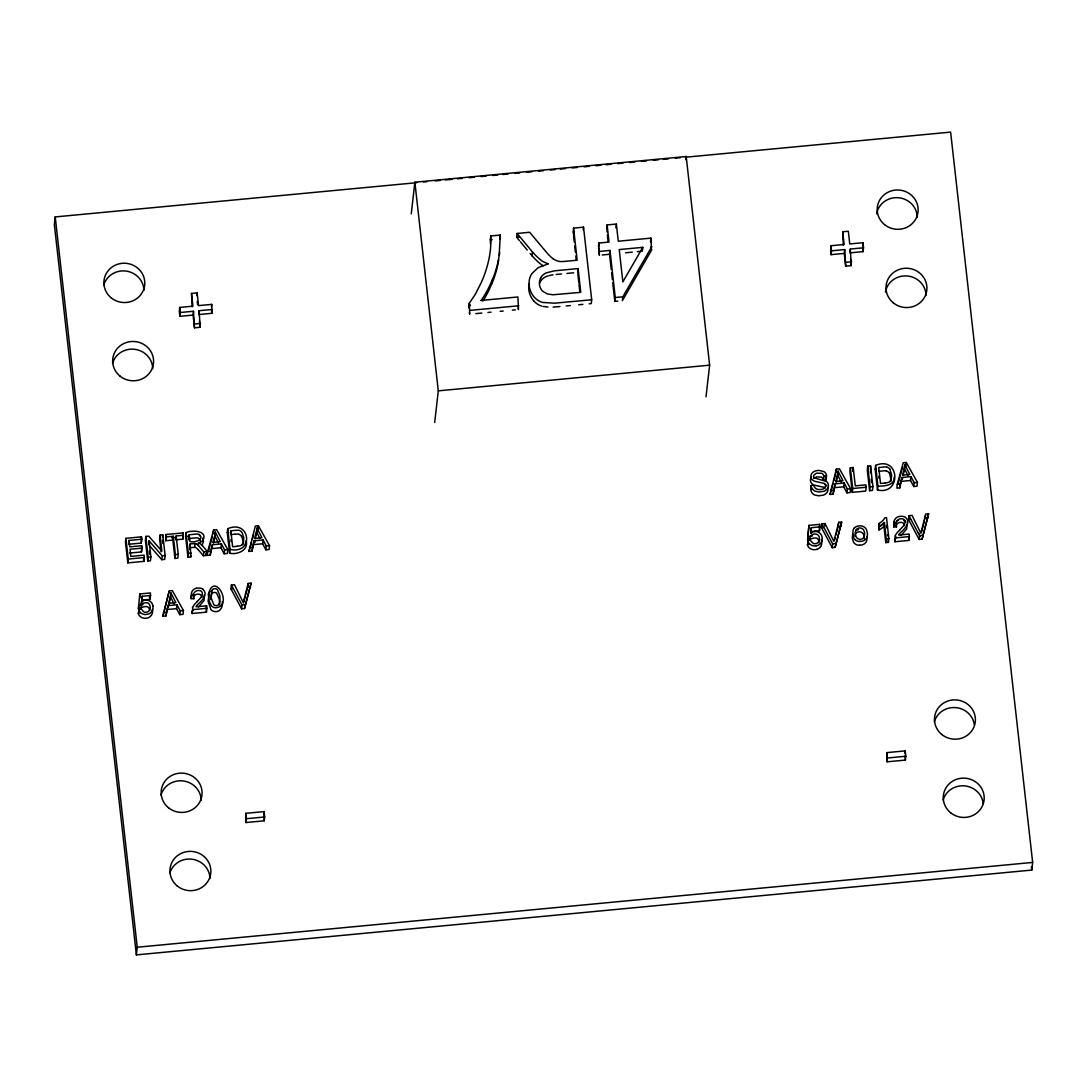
<?xml version="1.0" encoding="UTF-8"?>
<svg xmlns="http://www.w3.org/2000/svg" width="1087" height="1087" viewBox="0 0 1087 1087"><rect width="100%" height="100%" fill="white"/><g stroke="black" fill="none" stroke-linecap="round" stroke-linejoin="round"><path stroke-width="1.5" d="M197.25 601.342A44.812 42.991 6.5 0 0 200.891 597.497C207.495 587.578 189.736 588.366 193.799 598.733L191.04 598.611L191.122 597.198M191.04 598.611L191.557 593.38M899.914 529.6A44.812 42.991 6.5 0 0 903.555 525.755C910.159 515.822 892.4 516.624 896.462 526.991L893.704 526.869L893.786 525.456A6.44 6.182 6.5 0 1 895.063 522.371M893.704 526.869L894.221 521.624M864.206 538.622L864.206 537.644A12.813 12.297 6.5 0 0 864.111 536.598L863.431 534.315A4.688 4.497 6.5 0 0 862.371 532.902A4.43 4.253 6.5 0 0 855.795 533.513A4.484 4.294 6.5 0 0 855.156 534.858L854.926 536.244M219.615 604.834L219.954 597.347A42.121 40.409 6.5 0 0 219.737 595.499L217.332 589.521A3.56 3.41 6.5 0 0 211.951 590.2L211.218 596.912A40.993 39.336 6.5 0 0 211.435 598.76L213.84 604.752A3.546 3.397 6.5 0 0 218.895 604.481M243.366 544.016L243.733 537.481L242.048 532.548A5.856 5.612 6.5 0 0 239.126 530.374M149.721 610.323C148.552 603.367 141.623 607.905 138.429 608.679L139.747 593.964L150.454 592.945L150.305 599.29L141.718 600.106L142.152 596.274L150.74 595.459M819 542.848C818.769 534.505 811.187 539.098 807.614 540.103L808.932 525.388L819.639 524.369L819.489 530.714L810.902 531.529L811.337 527.698L819.924 526.882M807.614 540.103L808.932 525.388M891.231 480.97L889.506 473.103M141.432 602.891L142.152 596.274M810.725 533.269L811.337 527.698M499.653 252.469L499.327 255.336M416.756 182.684L55.22 216.924L54.35 224.574L136.378 954.889L1031.78 870.076L1032.65 862.426L950.622 132.111L685.381 157.235M125.915 538.323L125.481 542.155L127.804 562.889L143.878 561.368L144.313 557.549L144.041 555.158L130.82 556.408L130.019 549.248L141.935 548.12L141.663 545.728L129.747 546.856L129.027 540.443L141.745 539.234L141.473 536.856L125.915 538.323L128.239 559.071L127.804 562.889M128.742 542.997L129.027 540.443M141.473 536.856L141.31 543.065L128.592 544.274M141.31 543.065L141.745 539.234M141.663 545.728L141.487 551.938L129.584 553.066M141.487 551.938L141.935 548.12M160.061 535.089L161.868 551.163L148.756 536.163L145.835 536.434L145.4 540.266L147.723 561.014L150.454 560.756L150.889 556.924L149.082 540.85L162.208 555.851L161.773 559.683L164.694 559.397L165.129 555.566L162.792 534.831L160.061 535.089L159.626 538.921L161.066 551.775M139.747 593.964L139.978 597.728M138.429 608.679L138.864 604.848C142.084 603.924 149.299 599.603 150.196 606.763C150.699 609.359 148.783 612.266 146.011 612.294C142.315 613.19 142.356 606.886 138.891 609.291L138.457 613.122L139.829 612.864M140.957 608.815L141.392 604.983M148.647 544.682L149.082 540.85M147.723 561.014L148.158 557.183L145.835 536.434M212.305 309.469L199.125 310.719L198.69 314.551L211.87 313.301L211.734 304.387L198.554 305.624L197.127 292.906L191.502 293.436L192.929 306.167L179.749 307.417L179.314 311.235L179.885 316.331L193.065 315.081L193.5 311.249L180.32 312.499L179.885 316.331M162.506 537.386L162.792 534.831M191.502 293.436L192.141 306.806M183.282 535.307L176.162 535.986L175.727 539.804L182.847 539.138L183.024 532.915L165.958 534.532L165.781 540.755L172.874 540.076L173.322 536.244L166.216 536.924L165.781 540.755M196.829 295.46L197.127 292.906M199.125 310.719L200.117 327.282L194.505 327.812L193.5 311.249M162.873 616.275L169.246 590.92L172.317 590.621L183.458 610.527L183.024 614.359L179.776 614.671L176.556 608.625L176.991 604.793L167.996 605.649L165.903 615.989L162.873 616.275L169.246 590.92M165.903 615.989L167.996 605.649M168.417 604.576L168.132 607.13L168.757 604.793M168.974 604.005L169.708 601.274A26.862 25.775 6.5 0 0 170.523 596.749L170.958 592.918A32.569 31.251 6.5 0 0 171.338 593.815L175.863 602.619L168.567 603.299L170.143 597.442A26.862 25.775 6.5 0 0 170.958 592.918M176.162 535.986L178.227 554.329L177.792 558.161L174.939 558.433L175.374 554.601L173.322 536.244M183.024 532.915L182.847 539.138M136.378 954.889L137.247 947.225L55.22 216.924M211.449 306.928L211.734 304.387M196.367 543.935A4.375 4.199 6.5 0 0 195.103 543.554A8.791 8.438 6.5 0 0 193.771 543.609L190.198 543.921L190.796 556.924L187.942 557.196L185.619 536.462L186.054 532.63C190.986 529.967 208.663 530.13 202.834 540.524M179.776 614.671L180.211 610.84L176.991 604.793M188.88 539.845L189.165 534.75L195.986 534.097A9.647 9.253 6.5 0 1 197.1 534.057L198.907 534.356A3.098 2.976 6.5 0 1 199.587 534.709C204.954 540.035 193.187 542.97 189.926 541.53L189.165 534.75M187.942 557.196L188.377 553.365L186.054 532.63M189.953 549.478L190.198 543.921M198.187 549.737A10.082 9.674 6.5 0 0 196 547.671A4.375 4.199 6.5 0 0 194.668 547.386L195.103 543.554M198.174 545.443L198.473 542.889L201.598 541.639A5.421 5.204 6.5 0 0 202.834 540.524M202.875 589.276C208.867 594.426 201.53 600.962 197.657 604.562A10.449 10.028 6.5 0 0 195.986 606.777L206.584 605.799L206.435 612.144L192.209 613.489L192.644 609.658A4.851 4.647 6.5 0 1 192.752 607.837M198.459 542.916A7.799 7.473 6.5 0 1 200.321 543.772A17.732 17.012 6.5 0 1 202.97 546.299L207.345 551.571L206.91 555.403L203.337 555.742L203.772 551.911L198.69 545.864M207.671 551.544L207.237 555.375L210.267 555.09L212.359 544.75L221.368 543.894L224.588 549.94L224.139 553.772L227.387 553.46L227.822 549.628L216.68 529.722L213.623 530.021L207.671 551.544L210.701 551.258L212.359 544.75M210.267 555.09L210.701 551.258M213.174 533.853L213.623 530.021M206.584 605.799L206.435 612.144M213.337 543.106L214.071 540.375A26.862 25.775 6.5 0 0 214.886 535.85L215.321 532.019A32.569 31.251 6.5 0 0 215.715 532.915L220.226 541.72L212.93 542.413L214.506 536.543A26.862 25.775 6.5 0 0 215.321 532.019M224.139 553.772L220.933 547.726L221.368 543.894M229.615 553.256L227.278 532.508L227.726 528.69C250.418 519.002 254.399 554.615 230.05 549.424L229.615 553.256C237.482 554.927 248.692 550.375 246.192 540.742M230.553 533.35L230.838 530.796L235.363 530.374A15.626 15.001 6.5 0 1 238.42 530.293L238.773 530.374M230.933 588.869L231.382 585.037L234.466 584.738L243.257 602.524L248.162 583.447L251.07 583.162L244.534 608.53L241.613 608.815L230.933 588.869L233.257 588.638M241.613 608.815L242.048 604.983L231.382 585.037M248.95 551.422L255.336 526.067L258.393 525.782L269.535 545.688L269.1 549.519L265.853 549.818L262.646 543.772L263.081 539.94L254.073 540.796L251.98 551.136L248.95 551.422L251.505 542.196M244.534 608.53L251.07 583.162M248.162 583.447L247.727 587.279L248.447 587.197M251.98 551.136L254.073 540.796M255.16 538.772L255.785 536.421A26.862 25.775 6.5 0 0 256.6 531.896L257.035 528.065A32.569 31.251 6.5 0 0 257.429 528.961L261.94 537.766L254.643 538.459L256.219 532.589A26.862 25.775 6.5 0 0 257.035 528.065M257.959 529.614L258.393 525.782M265.853 549.818L266.301 545.987L263.081 539.94M245.784 813.334L245.947 822.546L264.223 820.807L264.657 816.976L264.059 811.609L245.784 813.334L245.947 822.546M264.059 811.609L264.223 820.807M411.253 213.84L414.867 182.208L686.196 156.501L709.634 365.164L706.02 396.796M434.691 422.503L438.292 390.858L414.867 182.208M468.986 307.988L469.312 303.259L475.508 293.979L481.378 282.307A125.127 120.032 6.5 0 0 489.517 256.192A98.265 94.27 6.5 0 0 490.726 235.947M469.679 314.211L469.312 303.259M490.414 243.814A98.265 94.27 6.5 0 0 490.291 239.779L490.794 235.947L500.292 235.05L499.123 256.029A113.863 109.23 6.5 0 1 492.153 280.256M499.857 238.882L500.292 235.05M519.559 240.757L516.692 237.279L517.127 233.46L529.654 232.265L547.454 253.448A79.188 75.968 6.5 0 0 549.642 255.73A30.762 29.512 6.5 0 0 553.324 258.937M518.458 309.591L517.901 296.968L480.997 300.46M517.127 233.46L532.44 251.953L532.005 255.785L530.089 253.475M573.338 233.95L573.542 228.107L583.529 227.169L591.681 299.754L591.246 303.586L589.154 303.789M577.659 272.416L578.094 268.584L556.666 270.622A59.255 56.837 6.5 0 0 554.207 270.894L546.598 272.769A11.916 11.427 6.5 0 0 540.66 277.796M583.23 229.724L583.529 227.169M598.421 246.885L598.855 243.053L609.033 242.088L607.103 224.927L616.356 224.058L618.286 241.219L650.964 238.121L651.466 250.309L622.375 300.637L622.81 296.805L651.901 246.477M598.855 243.053L599.358 255.241L598.597 248.556M607.103 224.927L607.022 231.884M611.234 269.413L609.535 254.276L609.97 250.445L599.793 251.41M615.921 227.89L616.356 224.058M617.837 301.072L614.821 301.357L615.256 297.525L609.97 250.445M642.526 249.888L642.811 247.333L619.223 249.575L622.851 281.873L642.811 247.333M650.529 241.953L650.964 238.121M685.815 159.83L686.196 156.501M849.885 252.877L863.064 251.627L863.513 247.795L862.929 242.714L849.749 243.95L848.322 231.232L842.71 231.762L844.137 244.493L830.944 245.744L831.079 254.657L844.273 253.407L844.708 249.575L831.528 250.825L831.079 254.657M827.628 487.574L827.737 487.954A6.277 6.019 6.5 0 1 827.914 489.177A5.829 5.584 6.5 0 1 827.601 491.188A6.536 6.277 6.5 0 1 827.03 492.357A6.074 5.829 6.5 0 1 826.202 493.389L824.68 494.531A8.873 8.519 6.5 0 1 823.294 495.156L818.552 495.808L814.652 494.979A6.835 6.549 6.5 0 1 812.587 493.512A7.392 7.093 6.5 0 1 811.011 490.944L811.079 485.604C814.652 483.443 813.864 488.688 816.921 489.082A7.31 7.011 6.5 0 0 818.905 489.53L820.209 489.558A10.055 9.647 6.5 0 0 821.459 489.422L822.859 489.041A6.182 5.924 6.5 0 0 823.783 488.62L825.318 487.058A3.179 3.057 6.5 0 0 825.617 485.441A3.275 3.139 6.5 0 0 825.522 484.965A2.758 2.65 6.5 0 0 824.449 483.47L815.25 481.419A7.5 7.201 6.5 0 1 813.728 480.834L812.478 479.978A4.905 4.701 6.5 0 1 811.065 477.628L810.997 477.288A5.557 5.326 6.5 0 1 811.201 474.639L811.541 473.905A5.326 5.109 6.5 0 1 812.532 472.587L814 471.568A9.43 9.036 6.5 0 1 815.821 470.861L817.342 470.549A13.655 13.098 6.5 0 1 819.041 470.413L823.892 471.581A5.734 5.503 6.5 0 1 825.237 472.723A6.386 6.128 6.5 0 1 826.46 475.005L826.215 479.707L823.498 480.087L822.587 478.117A3.669 3.519 6.5 0 0 821.324 477.125L816.622 476.867L813.701 478.497M842.71 231.762L843.335 245.132M810.141 540.239C807.763 533.35 819.218 531.434 819.381 538.187C819.856 540.715 818.076 543.554 815.399 543.704C811.622 544.764 811.541 538.35 808.076 540.715L807.641 544.546L809.19 544.261M863.513 247.795L850.319 249.045L851.311 265.608L845.7 266.138L844.708 249.575M823.498 480.087L823.932 476.255L823.022 474.285A3.669 3.519 6.5 0 0 821.758 473.293L816.527 473.158L813.823 475.236A2.677 2.568 6.5 0 0 813.647 476.147L813.769 477.003A2.419 2.323 6.5 0 0 814.299 477.886L826.514 481.5A5.163 4.946 6.5 0 1 828.063 483.742L828.172 484.123A6.277 6.019 6.5 0 1 828.362 485.345A5.829 5.584 6.5 0 1 828.036 487.356A6.536 6.277 6.5 0 1 827.479 488.525A6.074 5.829 6.5 0 1 826.636 489.558L825.115 490.699A8.873 8.519 6.5 0 1 823.729 491.324L818.987 491.976L815.087 491.147A6.835 6.549 6.5 0 1 813.035 489.68A7.392 7.093 6.5 0 1 811.446 487.125L811.079 485.604M850.034 251.6L850.319 249.045M819.639 524.369L819.489 530.714M821.541 527.725L821.976 523.893L825.06 523.608L833.851 541.38L838.756 522.303L841.664 522.032L835.129 547.4L832.207 547.685L821.541 527.725L823.47 527.548M824.775 526.162L825.06 523.608M830.02 494.463L836.392 469.108L839.463 468.823L850.605 488.729L850.17 492.56L846.922 492.859L843.702 486.813L844.137 482.981L835.142 483.837L833.05 494.177L830.02 494.463L832.982 483.701M835.957 472.94L836.392 469.108M833.05 494.177L835.142 483.837M862.929 242.714L863.064 251.627M836.12 482.193L836.854 479.462A26.862 25.775 6.5 0 0 837.669 474.937L838.104 471.106A32.569 31.251 6.5 0 0 838.485 472.003L843.009 480.807L835.713 481.5L837.289 475.63A26.862 25.775 6.5 0 0 838.104 471.106M832.207 547.685L832.642 543.853L821.976 523.893M835.129 547.4L841.664 522.032M837.805 528.092L838.756 522.303M846.922 492.859L847.357 489.028L844.137 482.981M850.374 467.79L849.939 471.609L852.276 492.357L865.728 491.079L866.162 487.248L865.891 484.856L855.292 485.862L853.227 467.519L850.374 467.79L852.711 488.525L852.276 492.357M852.792 471.35L853.227 467.519M867.725 466.146L867.277 469.978L869.614 490.713L872.467 490.441L872.902 486.609L870.565 465.875L867.725 466.146L870.048 486.881L869.614 490.713M870.565 465.875L870.483 472.899M875.171 469.231L875.606 465.399C899.914 455.195 901.816 495.577 877.494 489.965L875.171 469.231L876.557 469.095M877.494 489.965L877.929 486.134L875.606 465.399M879.016 529.926L879.166 523.621L879.016 529.926A16.468 15.802 6.5 0 0 883.948 526.339M879.41 526.026A16.468 15.802 6.5 0 0 884.383 522.507L883.948 526.353L885.783 542.603L888.419 542.359L888.867 538.527L886.516 517.657L884.818 517.82A13.384 12.84 6.5 0 1 879.057 523.418M885.783 542.603L886.218 538.772L884.397 522.521M897.278 484.299L896.843 488.131L899.859 487.846L901.965 477.506L910.96 476.649L914.181 482.71L913.746 486.528L916.993 486.229L917.428 482.397L906.286 462.491L903.215 462.777L897.278 484.299L900.294 484.014L901.965 477.506M899.859 487.846L900.294 484.014M894.071 521.611A6.44 6.182 6.5 0 1 898.99 516.502L899.71 516.434A11.087 10.625 6.5 0 1 900.838 516.311L901.571 516.298A6.563 6.291 6.5 0 1 905.58 517.48C911.49 522.711 904.221 529.192 900.321 532.82A10.449 10.028 6.5 0 0 898.65 535.035L909.248 534.057L909.099 540.402L894.873 541.747L895.308 537.916A4.851 4.647 6.5 0 1 895.403 536.095M903.039 475.481L903.677 473.13A26.862 25.775 6.5 0 0 904.479 468.606L904.927 464.774A32.569 31.251 6.5 0 0 905.308 465.684L909.833 474.475L902.523 475.168L904.112 469.312A26.862 25.775 6.5 0 0 904.914 464.774M905.851 466.323L906.286 462.491M913.746 486.528L910.526 480.481L910.96 476.649M908.501 519.491L908.936 515.659L912.02 515.374L920.811 533.146L925.716 514.069L928.624 513.798L922.089 539.166L919.167 539.451L908.501 519.491L910.43 519.314M886.951 752.612L887.114 761.81L905.389 760.085L905.824 756.253L905.226 750.886L886.951 752.612L887.114 761.81M919.167 539.451L919.602 535.619L908.936 515.659M922.089 539.166L928.624 513.798M925.023 518.879L925.567 515.347M904.941 753.44L905.226 750.886M243.597 602.85L244.113 600.907M244.371 599.929L245.146 597.008M245.662 595.065L246.178 593.108M246.436 592.143L247.211 589.222M834.721 539.777L835.237 537.82M835.998 534.899L836.514 532.956M836.773 531.978L837.547 529.056M921.409 532.508L922.442 528.608M922.7 527.643L923.474 524.722M923.733 523.744L924.507 520.822M254.63 540.728L254.209 542.291L255.119 542.196M902.4 477.832L902.55 478.959M208.514 550.756L212.332 536.924M252.347 539.125L253.624 534.505M833.838 480.631L835.536 474.475M898.107 483.525L902.781 466.608M852.724 533.731L852.262 538.16L853.512 542.114A6.495 6.223 6.5 0 0 854.654 543.514A6.902 6.631 6.5 0 0 859.26 545.294L859.654 545.307M209.261 593.094L208.079 601.179L210.919 609.576A6.345 6.087 6.5 0 0 211.462 610.133A5.775 5.544 6.5 0 0 214.859 611.601C220.416 612.511 223.243 606.301 222.291 601.627M151.827 611.342L151.596 611.682A6.699 6.427 6.5 0 1 148.145 614.114L146.894 614.359M151.392 615.174L151.161 615.514A6.699 6.427 6.5 0 1 147.696 617.932L146.46 618.19A7.052 6.753 6.5 0 1 138.103 613.204M820.576 546.598L820.345 546.938A6.699 6.427 6.5 0 1 816.894 549.356M470.467 304.999L468.877 307.091M242.333 544.356L243.325 541.611L241.613 536.38M890.212 481.079L891.72 475.617L889.94 469.271M218.84 604.44L219.574 601.777A41.428 39.743 6.5 0 0 219.289 599.331L216.707 593.203A3.56 3.41 6.5 0 0 214.397 592.456A3.614 3.465 6.5 0 0 211.394 594.236L210.688 599.562M198.554 607.008L204.139 600.337L204.139 595.078M901.218 535.266L906.64 528.921L907.129 524.124M210.375 591.763L212.074 590.757M546.163 276.601L548.31 275.84M816.88 549.356L815.644 549.614A7.052 6.753 6.5 0 1 807.288 544.628M548.215 263.856L538.133 267.687L531.869 273.598A18.601 17.854 6.5 0 0 529.192 281.003L529.124 284.685A22.08 21.183 6.5 0 0 533.989 296.9L535.021 297.933A16.713 16.033 6.5 0 0 542.726 302.444L554.655 303.191L591.681 299.754M549.533 275.514L552.998 274.834M196.339 588.325L197.046 588.176A11.087 10.625 6.5 0 1 198.174 588.053L198.907 588.04A6.563 6.291 6.5 0 1 202.916 589.236M816.079 545.796L817.329 545.525A6.699 6.427 6.5 0 0 820.794 543.106L821.011 542.766A8.316 7.976 6.5 0 0 822.098 537.345L822.057 536.978A6.835 6.549 6.5 0 0 814.693 531.461M810.644 489.435L811.975 489.245M823.932 476.255L826.65 475.875M423.522 182.032L426.892 181.719M435.343 180.918L440.412 180.442M445.48 179.953L452.233 179.314M457.301 178.839L462.383 178.363M469.136 177.725L474.204 177.235M480.957 176.597L486.025 176.121M492.791 175.483L497.86 174.993M502.928 174.518L507.996 174.042M514.749 173.404L519.817 172.915M526.57 172.276L531.638 171.8M538.405 171.162L543.473 170.673M550.226 170.034L555.294 169.558M560.362 169.083L565.43 168.594M572.183 167.955L577.251 167.48M584.018 166.841L589.086 166.352M595.839 165.713L600.907 165.238M605.975 164.762L611.043 164.273M617.81 163.634L622.878 163.159M629.631 162.52L634.699 162.045M641.452 161.392L646.52 160.917M653.287 160.278L658.355 159.803M663.423 159.313L668.491 158.838M675.244 158.199L680.313 157.724M490.359 239.779L492.139 239.616M516.692 237.279L519.029 237.061M573.107 231.939L574.357 231.83M602.266 254.969L609.535 254.276M625.528 252.768L632.267 252.13M637.322 251.654L642.376 251.165M556.231 274.44L561.585 273.938M566.938 273.435L573.637 272.796M194.94 323.98L200.551 323.45M846.134 262.307L851.746 261.777M470.114 310.379L518.893 305.76M615.256 297.525L622.81 296.805M475.78 313.627L481.881 313.056M487.968 312.472L491.025 312.186M500.169 311.317L503.213 311.031M512.357 310.162L515.401 309.877M559.927 306.548L553.079 307.077M566.191 305.963L570.362 305.569M578.719 304.768L582.89 304.374M438.292 390.858L709.634 365.164M171.719 537.78L174.83 537.481M185.619 536.462L187.399 536.285M227.278 532.508L228.678 532.385M878.853 471.296L882.807 470.916A14.145 13.56 6.5 0 1 886.231 470.861M188.73 538.581L195.551 537.929A7.989 7.663 6.5 0 1 197.644 537.956L197.861 538.011A3.506 3.356 6.5 0 1 199.152 538.527L200.524 540.823M230.96 534.573L234.928 534.206M189.763 547.753L193.337 547.413A8.791 8.438 6.5 0 1 194.668 547.372M834.707 487.669L843.702 486.813M901.517 481.337L910.526 480.481M885.117 483.036L880.511 483.484L878.717 467.519L883.242 467.084A15.626 15.001 6.5 0 1 886.299 467.002L886.652 467.097M211.924 548.582L220.933 547.726M253.638 544.628L262.646 543.772M237.224 546.326L232.632 546.761L230.838 530.796M830.454 490.631L833.484 490.346M847.357 489.028L850.605 488.729M852.711 488.525L866.162 487.248M870.048 486.881L872.902 486.609M877.929 486.134C883.228 486.337 895.063 485.617 894.071 477.451M914.181 482.71L917.428 482.397M128.239 559.071L144.313 557.549M148.158 557.183L150.889 556.924M162.208 555.851L165.129 555.566M175.374 554.601L178.227 554.329M188.377 553.365L191.23 553.106M203.772 551.911L207.345 551.571M224.588 549.94L227.822 549.628M249.385 547.59L252.415 547.304M266.301 545.987L269.535 545.688M839.775 525.999L841.229 525.863M926.735 517.765L928.189 517.629M249.548 587.102L250.635 586.994M149.354 596.845L150.305 599.29M832.642 543.853L835.563 543.568M886.218 538.772L888.867 538.527M895.308 537.916L909.534 536.57M919.602 535.619L922.523 535.334M167.561 609.481L176.556 608.625M163.308 612.443L166.338 612.158M180.211 610.84L183.458 610.527M192.644 609.658L206.87 608.312M242.048 604.983L244.969 604.712M246.382 818.715L264.657 816.976M887.563 757.992L905.824 756.253M137.247 947.225L1032.65 862.426M860.089 541.475L859.695 541.475A6.902 6.631 6.5 0 1 855.075 539.709M894.139 523.037L896.897 523.16M191.475 594.779L194.233 594.902M808.049 536.271L810.576 536.407M547.957 307.064L542.997 306.412M199.397 535.646L200.171 535.891M824.571 484.394L826.079 485.332M553.337 258.923L555.24 260.065A15.34 14.715 6.5 0 0 560.009 261.532L560.729 261.559A36.455 34.974 6.5 0 0 564.656 261.383L577.156 260.228L573.542 228.107M905.104 521.366L905.987 522.168M198.255 549.696L203.337 555.742M533.608 300.691L534.587 301.765A16.713 16.033 6.5 0 0 541.611 306.072M149.748 545.932L161.773 559.683M520.51 241.912L527.222 250.01M205.552 553.745L206.91 555.403M202.685 538.133L203.486 541.557L202.399 544.356A5.421 5.204 6.5 0 1 201.625 545.13M907.944 475.562L904.873 469.516A32.569 31.251 6.5 0 1 904.479 468.606M841.311 482.234L838.05 475.834A32.569 31.251 6.5 0 1 837.669 474.937M259.888 538.513L256.994 532.793A32.569 31.251 6.5 0 1 256.6 531.896M218.351 542.807L215.28 536.747A32.569 31.251 6.5 0 1 214.886 535.85M173.988 603.706L170.904 597.646A32.569 31.251 6.5 0 1 170.523 596.749M918.406 532.793L919.086 534.138M919.684 535.388L920.132 536.394M826.215 479.707L826.025 478.823A6.386 6.128 6.5 0 0 825.536 477.628M821.623 540.81L821.677 541.177A8.316 7.976 6.5 0 1 820.631 546.625M152.927 605.921L152.859 605.554A6.835 6.549 6.5 0 0 145.509 600.038A7.174 6.889 6.5 0 0 141.623 601.858L141.161 605.676A7.174 6.889 6.5 0 1 143.036 604.508M152.425 609.386L152.493 609.753A8.316 7.976 6.5 0 1 151.446 615.201M1031.4 866.706L1031.78 870.076M908.909 538.676L909.099 540.402M886.516 525.401L886.815 528.01M887.549 534.532L887.699 535.837M888.133 539.75L888.419 542.359M878.839 476.337L879.07 478.334M850.605 259.236L851.311 265.608M904.941 756.063L905.389 760.085M871.203 479.272L871.57 482.465M844.273 253.407L845.7 266.138M830.944 245.744L831.528 250.825M651.099 246.966L651.466 250.309M607.361 235.009L608.068 241.246M611.614 272.769L612.361 279.495M612.742 282.865L614.821 301.357M578.094 268.584L580.757 292.349L552.984 294.767L547.345 293.938L542.834 291.316A10.87 10.435 6.5 0 1 539.981 286.886L539.668 285.718A13.696 13.139 6.5 0 1 539.478 284.468A12.351 11.848 6.5 0 1 540.742 277.837M573.556 235.961L574.235 241.98M574.683 245.988L575.363 252.007M575.811 256.029L576.259 260.038M577.822 273.897L578.827 282.81M578.991 284.291L579.819 291.724M518.268 307.947L518.39 309.048M469.475 312.431L469.625 313.763M211.449 309.482L211.87 313.301M230.96 539.614L231.191 541.611M227.726 528.69L230.05 549.424M197.223 301.507L197.576 304.686M199.397 320.91L200.117 327.282M193.065 315.081L194.505 327.812M179.749 307.417L180.32 312.499M190.538 554.642L190.796 556.924M172.874 540.076L174.939 558.433M165.958 534.532L166.216 536.924M162.534 540.253L162.901 543.446M149.367 551.109L149.734 554.316M143.606 558.99L143.878 561.368M896.462 526.991C895.212 521.774 904.302 520.415 904.656 525.646M193.799 598.733C192.548 593.516 201.638 592.157 201.992 597.402M498.702 259.861A113.863 109.23 6.5 0 1 491.718 284.087M491.596 284.047A106.05 101.73 6.5 0 1 482.886 301.058M492.031 280.215A106.05 101.73 6.5 0 1 481.12 300.528M532.046 255.758A62.081 59.554 6.5 0 0 541.326 264.549A27.284 26.17 6.5 0 0 543.31 265.744M533.554 300.732A22.08 21.183 6.5 0 1 528.703 288.517L528.758 284.835A18.601 17.854 6.5 0 1 528.893 283.952M539.6 283.272A12.351 11.848 6.5 0 1 540.307 281.669A11.916 11.427 6.5 0 1 545.239 277.049M548.242 263.761A27.284 26.17 6.5 0 1 541.734 260.771A62.081 59.554 6.5 0 1 532.481 251.926M811.269 536.434A7.174 6.889 6.5 0 1 812.478 535.823M821.269 539.465A6.835 6.549 6.5 0 1 821.65 540.81M816.092 545.837A7.052 6.753 6.5 0 1 807.723 540.796M810.807 533.282A7.174 6.889 6.5 0 1 814.707 531.529M855.782 530.47A7.772 7.446 6.5 0 1 858.35 529.722M866.733 536.584A10.68 10.245 6.5 0 1 866.502 541.435A7.337 7.038 6.5 0 1 859.654 545.171M854.423 527.956A6.25 6.006 6.5 0 0 853.159 529.899L852.697 534.328L853.947 538.282A6.495 6.223 6.5 0 0 855.089 539.682M854.355 527.902A7.772 7.446 6.5 0 1 859.926 525.85A7.066 6.767 6.5 0 1 864.926 527.562A6.943 6.658 6.5 0 1 866.57 529.953L867.29 532.739A10.68 10.245 6.5 0 1 866.937 537.603A7.337 7.038 6.5 0 1 860.089 541.353M883.486 523.309A13.384 12.84 6.5 0 1 878.622 527.249M897.264 520.741A6.44 6.182 6.5 0 1 898.555 520.333M903.759 520.591A6.563 6.291 6.5 0 1 905.145 521.312M894.873 541.747A4.851 4.647 6.5 0 1 894.968 539.926M894.642 539.763A19.131 18.357 6.5 0 1 896.259 537.141M895.077 535.932A19.131 18.357 6.5 0 1 900.09 529.817M886.218 470.929A3.804 3.641 6.5 0 1 886.747 471.051A5.856 5.612 6.5 0 1 889.451 473.13M890.43 481.351A8.37 8.03 6.5 0 1 885.117 482.805M887.006 467.097A5.856 5.612 6.5 0 1 889.886 469.299M826.079 485.332A5.163 4.946 6.5 0 1 826.663 485.889M825.006 488.579A2.758 2.65 6.5 0 0 824.014 487.302L814.802 485.25A7.5 7.201 6.5 0 1 813.293 484.666L812.043 483.81A4.905 4.701 6.5 0 1 810.63 481.459L810.549 481.12A5.557 5.326 6.5 0 1 810.766 478.47L811.092 477.736A5.326 5.109 6.5 0 1 811.541 477.044M190.972 597.184A6.44 6.182 6.5 0 1 191.855 594.82M192.209 613.489A4.851 4.647 6.5 0 1 192.304 611.668M191.978 611.505A19.131 18.357 6.5 0 1 192.861 609.956M192.413 607.687A19.131 18.357 6.5 0 1 197.426 601.559M191.407 593.353A6.44 6.182 6.5 0 1 196.326 588.244M146.908 614.413A7.052 6.753 6.5 0 1 138.538 609.372M152.9 605.921A8.316 7.976 6.5 0 1 151.881 611.383M234.928 534.26A14.145 13.56 6.5 0 1 238.338 534.152A3.804 3.641 6.5 0 1 238.868 534.342M238.882 534.288A5.856 5.612 6.5 0 1 241.572 536.421M242.537 544.641A8.37 8.03 6.5 0 1 237.238 546.095M196.434 543.84A10.082 9.674 6.5 0 1 198.622 545.905M160.998 795.018A20.476 19.648 6.5 0 1 183.295 780.955A20.476 19.648 6.5 0 1 201.19 800.263M169.789 873.269A20.476 19.648 6.5 0 1 192.086 859.206A20.476 19.648 6.5 0 1 209.981 878.513M103.727 285.134A20.476 19.648 6.5 0 1 126.024 271.071A20.476 19.648 6.5 0 1 143.919 290.378M112.518 363.384A20.476 19.648 6.5 0 1 134.815 349.321A20.476 19.648 6.5 0 1 152.71 368.629M934.331 721.782A20.476 19.648 6.5 0 1 955.718 707.61A20.476 19.648 6.5 0 1 974.414 725.26M943.122 800.032A20.476 19.648 6.5 0 1 964.509 785.86A20.476 19.648 6.5 0 1 983.205 803.51M876.625 213.772A20.476 19.648 6.5 0 1 898.365 197.725A20.476 19.648 6.5 0 1 917.265 217.142M885.416 292.023A20.476 19.648 6.5 0 1 907.156 275.962A20.476 19.648 6.5 0 1 926.042 295.392M855.347 532.725L855.36 533.377A12.473 11.971 6.5 0 0 855.51 534.75L856.257 537.005A4.511 4.334 6.5 0 0 857.195 538.201A4.416 4.239 6.5 0 0 863.785 537.576A4.239 4.076 6.5 0 0 864.247 536.706L864.641 533.812A12.813 12.297 6.5 0 0 864.545 532.779A10.87 10.435 6.5 0 0 864.437 532.127L863.988 530.728A4.837 4.633 6.5 0 0 862.82 529.07A4.43 4.253 6.5 0 0 856.23 529.682A4.348 4.171 6.5 0 0 855.673 530.782L855.347 532.725M208.391 594.453L209.152 601.138L211.354 605.744A6.345 6.087 6.5 0 0 211.897 606.301A5.775 5.544 6.5 0 0 215.294 607.769C234.371 606.804 214.112 569.982 208.391 594.453M168.499 807.75A20.476 19.648 6.5 0 0 201.774 796.295A20.476 19.648 6.5 0 0 174.531 774.257A20.476 19.648 6.5 0 0 168.499 807.75M177.29 886A20.476 19.648 6.5 0 0 210.565 874.546A20.476 19.648 6.5 0 0 183.323 852.507A20.476 19.648 6.5 0 0 177.29 886M111.227 297.865A20.476 19.648 6.5 0 0 144.503 286.411A20.476 19.648 6.5 0 0 117.26 264.372A20.476 19.648 6.5 0 0 111.227 297.865M120.018 376.116A20.476 19.648 6.5 0 0 153.294 364.661A20.476 19.648 6.5 0 0 126.051 342.622A20.476 19.648 6.5 0 0 120.018 376.116M941.831 734.513A20.476 19.648 6.5 0 0 975.107 723.059A20.476 19.648 6.5 0 0 947.878 701.02A20.476 19.648 6.5 0 0 941.831 734.513M950.622 812.763A20.476 19.648 6.5 0 0 983.898 801.309A20.476 19.648 6.5 0 0 956.655 779.27A20.476 19.648 6.5 0 0 950.622 812.763M884.56 224.629A20.476 19.648 6.5 0 0 917.836 213.174A20.476 19.648 6.5 0 0 890.606 191.135A20.476 19.648 6.5 0 0 884.56 224.629M893.351 302.879A20.476 19.648 6.5 0 0 926.627 291.425A20.476 19.648 6.5 0 0 899.397 269.386A20.476 19.648 6.5 0 0 893.351 302.879"/></g></svg>
